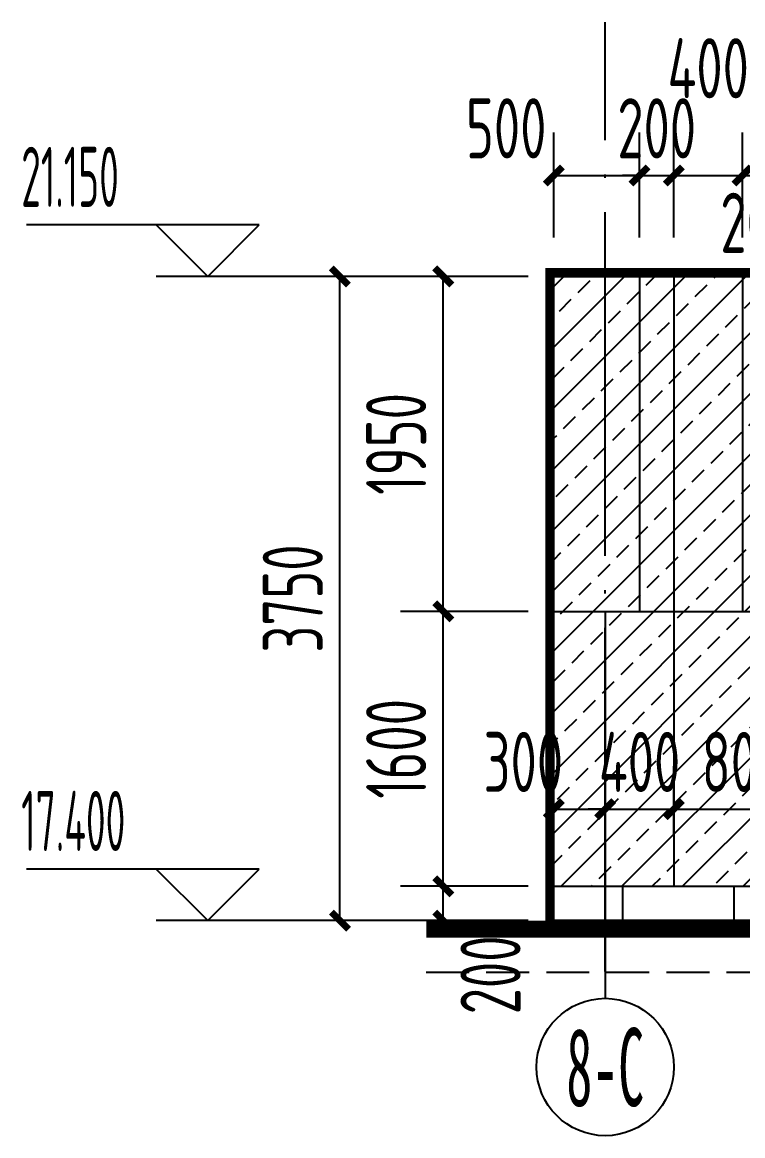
# Model space of a CAD drawing. Extents: x -863035 to 270371, y -8918 to 240488.
# Drawn here: x -250061 to -245863, y 58079 to 64562 of the extents above; entities that cross this region are included whole.
import ezdxf
from ezdxf.enums import TextEntityAlignment as Align

# ---------------------------------------------------------------- set-up
doc = ezdxf.new("R2010")
doc.units = 0
doc.header["$LTSCALE"] = 1000
doc.header["$MEASUREMENT"] = 0
for name, pattern in [('109-34 轴网$0$L1$0$$AUDIT_BAD_LTYPE1', [0]), ('DASH', [0.35, 0.25, -0.1]), ('DOTE', [2.42, 2, -0.2, 0.02, -0.2])]:
    doc.linetypes.add(name, pattern=pattern)
for name, color, linetype in [('01-标注_尺寸', 124, 'Continuous'), ('01-标注_标高', 200, 'Continuous'), ('01-标注_轴线坐标', 132, 'Continuous'), ('02-TEXT_标注', 130, 'Continuous'), ('02-TEXT_轴号', 7, 'Continuous'), ('05-填充_156', 156, 'Continuous'), ('A-C_窗', 140, 'Continuous'), ('A_AXIS-轴线', 36, 'Continuous'), ('AXIS_TEXT', 7, 'Continuous'), ('E-墙面分格', 146, 'Continuous'), ('E-立面轮廓', 241, 'Continuous')]:
    doc.layers.add(name, color=color, linetype=linetype)
doc.styles.add('_TCH_AXIS', font='STXIHEI.TTF')
doc.styles.add('_TCH_DIM', font='ROS1', dxfattribs={"width": 0.75, "bigfont": 'JD'})
doc.styles.add('_TCH_DIM_T3', font='ROS1', dxfattribs={"width": 0.75, "bigfont": 'JD'})
doc.styles.add('COMPLEX', font='COMPLEX')
doc.dimstyles.new('_TCH_ARCH&&100', dxfattribs={"dimtxt": 350, "dimasz": 100, "dimexe": 250, "dimexo": 300, "dimgap": 100, "dimtad": 1, "dimdec": 0, "dimzin": 0, "dimdsep": 46, "dimtxsty": '_TCH_DIM_T3', "dimblk": 'ARCHTICK', "dimcen": 0.09, "dimclrt": 7, "dimazin": 2, "dimtfac": 1, "dimtdec": 0, "dimtix": 1, "dimtmove": 2, "dimatfit": 3, "dimfxl": 0, "dimtolj": 1, "dimtzin": 0, "dimarcsym": 0})

# ---------------------------------------------------------------- blocks, each defined once
blk = doc.blocks.new('_AXISO')
blk.add_circle((0, 0), 0.5)
at = {"layer": 'AXIS_TEXT', "style": 'COMPLEX', "width": 1.041667}
blk.add_attdef('A', text='', height=0.56, dxfattribs=at).set_placement((-0.25, -0.28), (0.25, -0.28), align=Align.FIT)
blk = doc.blocks.new('_ArchTick')
at = {"color": 0, "linetype": 'ByBlock', "const_width": 0.4}
blk.add_lwpolyline([(-0.5, -0.5), (0.5, 0.5)], dxfattribs=at)
blk = doc.blocks.new('*D1085')
at = {"layer": '01-标注_尺寸', "color": 0, "lineweight": -2, "transparency": 16777216}
for p, q in [((-246964.1, 63308.2), (-246964.1, 63919.5)), ((-246464.1, 63308.2), (-246464.1, 63919.5)), ((-246964.1, 63669.5), (-246464.1, 63669.5))]:
    blk.add_line(p, q, dxfattribs=at)
at = {"layer": 'Defpoints', "color": 0, "transparency": 16777216}
for p in [(-246464.1, 63669.5), (-246964.1, 63008.2), (-246464.1, 63008.2)]:
    blk.add_point(p, dxfattribs=at)
at = {"layer": '01-标注_尺寸', "color": 0, "lineweight": -2, "transparency": 16777216, "xscale": 100, "yscale": 100, "zscale": 100, "rotation": 180}
blk.add_blockref('_ArchTick', (-246964.1, 63669.5), dxfattribs=at)
at = {"layer": '01-标注_尺寸', "color": 0, "lineweight": -2, "transparency": 16777216, "xscale": 100, "yscale": 100, "zscale": 100}
blk.add_blockref('_ArchTick', (-246464.1, 63669.5), dxfattribs=at)
at = {"layer": '01-标注_尺寸', "color": 7, "transparency": 16777216, "insert": (-247241.3, 63944.5), "char_height": 350, "attachment_point": 5, "style": '_TCH_DIM_T3'}
blk.add_mtext('\\A1;500', dxfattribs=at)
blk = doc.blocks.new('*D1086')
at = {"layer": '01-标注_尺寸', "color": 0, "lineweight": -2, "transparency": 16777216}
for p, q in [((-246464.1, 63308.2), (-246464.1, 63919.5)), ((-246264.1, 63308.2), (-246264.1, 63919.5)), ((-246464.1, 63669.5), (-246564.1, 63669.5)), ((-246464.1, 63669.5), (-246264.1, 63669.5)), ((-246264.1, 63669.5), (-246164.1, 63669.5))]:
    blk.add_line(p, q, dxfattribs=at)
at = {"layer": 'Defpoints', "color": 0, "transparency": 16777216}
for p in [(-246264.1, 63669.5), (-246464.1, 63008.2), (-246264.1, 63008.2)]:
    blk.add_point(p, dxfattribs=at)
at = {"layer": '01-标注_尺寸', "color": 0, "lineweight": -2, "transparency": 16777216, "xscale": 100, "yscale": 100, "zscale": 100}
blk.add_blockref('_ArchTick', (-246464.1, 63669.5), dxfattribs=at)
at = {"layer": '01-标注_尺寸', "color": 0, "lineweight": -2, "transparency": 16777216, "xscale": 100, "yscale": 100, "zscale": 100, "rotation": 180}
blk.add_blockref('_ArchTick', (-246264.1, 63669.5), dxfattribs=at)
at = {"layer": '01-标注_尺寸', "color": 7, "transparency": 16777216, "insert": (-246364.1, 63944.5), "char_height": 350, "attachment_point": 5, "style": '_TCH_DIM_T3'}
blk.add_mtext('\\A1;200', dxfattribs=at)
blk = doc.blocks.new('*D1087')
at = {"layer": '01-标注_尺寸', "color": 0, "lineweight": -2, "transparency": 16777216}
for p, q in [((-246264.1, 63308.2), (-246264.1, 63919.5)), ((-245864.1, 63308.2), (-245864.1, 63919.5)), ((-246264.1, 63669.5), (-245864.1, 63669.5))]:
    blk.add_line(p, q, dxfattribs=at)
at = {"layer": 'Defpoints', "color": 0, "transparency": 16777216}
for p in [(-245864.1, 63669.5), (-246264.1, 63008.2), (-245864.1, 63008.2)]:
    blk.add_point(p, dxfattribs=at)
at = {"layer": '01-标注_尺寸', "color": 0, "lineweight": -2, "transparency": 16777216, "xscale": 100, "yscale": 100, "zscale": 100, "rotation": 180}
blk.add_blockref('_ArchTick', (-246264.1, 63669.5), dxfattribs=at)
at = {"layer": '01-标注_尺寸', "color": 0, "lineweight": -2, "transparency": 16777216, "xscale": 100, "yscale": 100, "zscale": 100}
blk.add_blockref('_ArchTick', (-245864.1, 63669.5), dxfattribs=at)
at = {"layer": '01-标注_尺寸', "color": 7, "transparency": 16777216, "insert": (-246064.1, 64294.5), "char_height": 350, "attachment_point": 5, "style": '_TCH_DIM_T3'}
blk.add_mtext('\\A1;400', dxfattribs=at)
blk = doc.blocks.new('*D1088')
at = {"layer": '01-标注_尺寸', "color": 0, "lineweight": -2, "transparency": 16777216}
for p, q in [((-245864.1, 63308.2), (-245864.1, 63919.5)), ((-245664.1, 63308.2), (-245664.1, 63919.5)), ((-245864.1, 63669.5), (-245664.1, 63669.5))]:
    blk.add_line(p, q, dxfattribs=at)
at = {"layer": 'Defpoints', "color": 0, "transparency": 16777216}
for p in [(-245664.1, 63669.5), (-245864.1, 63008.2), (-245664.1, 63008.2)]:
    blk.add_point(p, dxfattribs=at)
at = {"layer": '01-标注_尺寸', "color": 0, "lineweight": -2, "transparency": 16777216, "xscale": 100, "yscale": 100, "zscale": 100, "rotation": 180}
blk.add_blockref('_ArchTick', (-245864.1, 63669.5), dxfattribs=at)
at = {"layer": '01-标注_尺寸', "color": 0, "lineweight": -2, "transparency": 16777216, "xscale": 100, "yscale": 100, "zscale": 100}
blk.add_blockref('_ArchTick', (-245664.1, 63669.5), dxfattribs=at)
at = {"layer": '01-标注_尺寸', "color": 7, "transparency": 16777216, "insert": (-245764.1, 63394.5), "char_height": 350, "attachment_point": 5, "style": '_TCH_DIM_T3'}
blk.add_mtext('\\A1;200', dxfattribs=at)
blk = doc.blocks.new('*D1100')
at = {"layer": '01-标注_尺寸', "color": 0, "lineweight": -2, "transparency": 16777216}
for p, q in [((-247716.5, 63082), (-248459.9, 63082)), ((-248209.9, 59332), (-248209.9, 63082)), ((-247716.5, 59332), (-248459.9, 59332))]:
    blk.add_line(p, q, dxfattribs=at)
at = {"layer": 'Defpoints', "color": 0, "transparency": 16777216}
for p in [(-248209.9, 63082), (-247416.5, 63082), (-247416.5, 59332)]:
    blk.add_point(p, dxfattribs=at)
at = {"layer": '01-标注_尺寸', "color": 0, "lineweight": -2, "transparency": 16777216, "xscale": 100, "yscale": 100, "zscale": 100}
for p, rotation in [((-248209.9, 63082), 90), ((-248209.9, 59332), 270)]:
    blk.add_blockref('_ArchTick', p, dxfattribs=dict(at, rotation=rotation))
at = {"layer": '01-标注_尺寸', "color": 7, "transparency": 16777216, "insert": (-248484.9, 61207), "char_height": 350, "attachment_point": 5, "rotation": 90, "style": '_TCH_DIM_T3'}
blk.add_mtext('\\A1;3750', dxfattribs=at)
blk = doc.blocks.new('*D1101')
at = {"layer": '01-标注_尺寸', "color": 0, "lineweight": -2, "transparency": 16777216}
for p, q in [((-247114.1, 59532), (-247857.5, 59532)), ((-247607.5, 59332), (-247607.5, 59532)), ((-247114.1, 59332), (-247857.5, 59332))]:
    blk.add_line(p, q, dxfattribs=at)
at = {"layer": 'Defpoints', "color": 0, "transparency": 16777216}
for p in [(-247607.5, 59532), (-246814.1, 59532), (-246814.1, 59332)]:
    blk.add_point(p, dxfattribs=at)
at = {"layer": '01-标注_尺寸', "color": 0, "lineweight": -2, "transparency": 16777216, "xscale": 100, "yscale": 100, "zscale": 100}
for p, rotation in [((-247607.5, 59532), 90), ((-247607.5, 59332), 270)]:
    blk.add_blockref('_ArchTick', p, dxfattribs=dict(at, rotation=rotation))
at = {"layer": '01-标注_尺寸', "color": 7, "transparency": 16777216, "insert": (-247332.5, 59016), "char_height": 350, "attachment_point": 5, "rotation": 90, "style": '_TCH_DIM_T3'}
blk.add_mtext('\\A1;200', dxfattribs=at)
blk = doc.blocks.new('*D1102')
at = {"layer": '01-标注_尺寸', "color": 0, "lineweight": -2, "transparency": 16777216}
for p, q in [((-247114.1, 61132), (-247857.5, 61132)), ((-247607.5, 59532), (-247607.5, 61132)), ((-247114.1, 59532), (-247857.5, 59532))]:
    blk.add_line(p, q, dxfattribs=at)
at = {"layer": 'Defpoints', "color": 0, "transparency": 16777216}
for p in [(-247607.5, 61132), (-246814.1, 61132), (-246814.1, 59532)]:
    blk.add_point(p, dxfattribs=at)
at = {"layer": '01-标注_尺寸', "color": 0, "lineweight": -2, "transparency": 16777216, "xscale": 100, "yscale": 100, "zscale": 100}
for p, rotation in [((-247607.5, 61132), 90), ((-247607.5, 59532), 270)]:
    blk.add_blockref('_ArchTick', p, dxfattribs=dict(at, rotation=rotation))
at = {"layer": '01-标注_尺寸', "color": 7, "transparency": 16777216, "insert": (-247882.5, 60332), "char_height": 350, "attachment_point": 5, "rotation": 90, "style": '_TCH_DIM_T3'}
blk.add_mtext('\\A1;1600', dxfattribs=at)
blk = doc.blocks.new('*D1103')
at = {"layer": '01-标注_尺寸', "color": 0, "lineweight": -2, "transparency": 16777216}
for p, q in [((-247114.1, 63082), (-247857.5, 63082)), ((-247607.5, 61132), (-247607.5, 63082)), ((-247114.1, 61132), (-247857.5, 61132))]:
    blk.add_line(p, q, dxfattribs=at)
at = {"layer": 'Defpoints', "color": 0, "transparency": 16777216}
for p in [(-247607.5, 63082), (-246814.1, 63082), (-246814.1, 61132)]:
    blk.add_point(p, dxfattribs=at)
at = {"layer": '01-标注_尺寸', "color": 0, "lineweight": -2, "transparency": 16777216, "xscale": 100, "yscale": 100, "zscale": 100}
for p, rotation in [((-247607.5, 63082), 90), ((-247607.5, 61132), 270)]:
    blk.add_blockref('_ArchTick', p, dxfattribs=dict(at, rotation=rotation))
at = {"layer": '01-标注_尺寸', "color": 7, "transparency": 16777216, "insert": (-247882.5, 62107), "char_height": 350, "attachment_point": 5, "rotation": 90, "style": '_TCH_DIM_T3'}
blk.add_mtext('\\A1;1950', dxfattribs=at)
blk = doc.blocks.new('*D1235')
at = {"layer": '01-标注_尺寸', "color": 0, "lineweight": -2, "transparency": 16777216}
for p, q in [((-246964.1, 59825.3), (-246964.1, 60230.5)), ((-246664.1, 59825.3), (-246664.1, 60230.5)), ((-246964.1, 59980.5), (-246664.1, 59980.5))]:
    blk.add_line(p, q, dxfattribs=at)
at = {"layer": 'Defpoints', "color": 0, "transparency": 16777216}
for p in [(-246664.1, 59980.5), (-246964.1, 59525.3), (-246664.1, 59525.3)]:
    blk.add_point(p, dxfattribs=at)
at = {"layer": '01-标注_尺寸', "color": 0, "lineweight": -2, "transparency": 16777216, "xscale": 100, "yscale": 100, "zscale": 100, "rotation": 180}
blk.add_blockref('_ArchTick', (-246964.1, 59980.5), dxfattribs=at)
at = {"layer": '01-标注_尺寸', "color": 0, "lineweight": -2, "transparency": 16777216, "xscale": 100, "yscale": 100, "zscale": 100}
blk.add_blockref('_ArchTick', (-246664.1, 59980.5), dxfattribs=at)
at = {"layer": '01-标注_尺寸', "color": 7, "transparency": 16777216, "insert": (-247141.3, 60255.5), "char_height": 350, "attachment_point": 5, "style": '_TCH_DIM_T3'}
blk.add_mtext('\\A1;300', dxfattribs=at)
blk = doc.blocks.new('*D1236')
at = {"layer": '01-标注_尺寸', "color": 0, "lineweight": -2, "transparency": 16777216}
for p, q in [((-246664.1, 59825.3), (-246664.1, 60230.5)), ((-246264.1, 59825.3), (-246264.1, 60230.5)), ((-246664.1, 59980.5), (-246764.1, 59980.5)), ((-246664.1, 59980.5), (-246264.1, 59980.5)), ((-246264.1, 59980.5), (-246164.1, 59980.5))]:
    blk.add_line(p, q, dxfattribs=at)
at = {"layer": 'Defpoints', "color": 0, "transparency": 16777216}
for p in [(-246264.1, 59980.5), (-246664.1, 59525.3), (-246264.1, 59525.3)]:
    blk.add_point(p, dxfattribs=at)
at = {"layer": '01-标注_尺寸', "color": 0, "lineweight": -2, "transparency": 16777216, "xscale": 100, "yscale": 100, "zscale": 100}
blk.add_blockref('_ArchTick', (-246664.1, 59980.5), dxfattribs=at)
at = {"layer": '01-标注_尺寸', "color": 0, "lineweight": -2, "transparency": 16777216, "xscale": 100, "yscale": 100, "zscale": 100, "rotation": 180}
blk.add_blockref('_ArchTick', (-246264.1, 59980.5), dxfattribs=at)
at = {"layer": '01-标注_尺寸', "color": 7, "transparency": 16777216, "insert": (-246464.1, 60255.5), "char_height": 350, "attachment_point": 5, "style": '_TCH_DIM_T3'}
blk.add_mtext('\\A1;400', dxfattribs=at)
blk = doc.blocks.new('*D1237')
at = {"layer": '01-标注_尺寸', "color": 0, "lineweight": -2, "transparency": 16777216}
for p, q in [((-246264.1, 59825.3), (-246264.1, 60230.5)), ((-245464.1, 59825.3), (-245464.1, 60230.5)), ((-246264.1, 59980.5), (-245464.1, 59980.5))]:
    blk.add_line(p, q, dxfattribs=at)
at = {"layer": 'Defpoints', "color": 0, "transparency": 16777216}
for p in [(-245464.1, 59980.5), (-246264.1, 59525.3), (-245464.1, 59525.3)]:
    blk.add_point(p, dxfattribs=at)
at = {"layer": '01-标注_尺寸', "color": 0, "lineweight": -2, "transparency": 16777216, "xscale": 100, "yscale": 100, "zscale": 100, "rotation": 180}
blk.add_blockref('_ArchTick', (-246264.1, 59980.5), dxfattribs=at)
at = {"layer": '01-标注_尺寸', "color": 0, "lineweight": -2, "transparency": 16777216, "xscale": 100, "yscale": 100, "zscale": 100}
blk.add_blockref('_ArchTick', (-245464.1, 59980.5), dxfattribs=at)
at = {"layer": '01-标注_尺寸', "color": 7, "transparency": 16777216, "insert": (-245864.1, 60255.5), "char_height": 350, "attachment_point": 5, "style": '_TCH_DIM_T3'}
blk.add_mtext('\\A1;800', dxfattribs=at)

msp = doc.modelspace()

# ---------------------------------------------------------------- hatches: boundary and pattern name
at = {"layer": '05-填充_156'}
h = msp.add_hatch(dxfattribs=at)
h.set_pattern_fill('天然石材', color=256, scale=50)
h.set_pattern_definition([(45, (-508611.66, 285744.35), (-176.77677, 176.77677), []), (45, (-508524.72, 285654.6), (-176.77677, 176.77677), [98.68425, -56.391])])
h.paths.add_polyline_path([(-241264.1, 59532), (-241264.1, 63082), (-246964.1, 63082), (-246964.1, 59532)])
h.paths.add_polyline_path([(-242714.1, 60032), (-242764.1, 60082), (-243464.1, 60082), (-243464.1, 61482), (-242764.1, 61482), (-242714.1, 61532), (-243514.1, 61532), (-243514.1, 60032)], flags=16)
h.paths.add_polyline_path([(-243514.1, 61532), (-242714.1, 61532), (-242714.1, 60032), (-243514.1, 60032)], flags=16)

# ---------------------------------------------------------------- linework, layer by layer
at = {"layer": '01-标注_标高'}
for p, q in [((-248680.5, 63382), (-250037, 63382)), ((-248980.5, 63082), (-249280.5, 63382)), ((-248980.5, 63082), (-248680.5, 63382)), ((-248260.1, 63082), (-249280.5, 63082)), ((-248680.5, 59632), (-250037, 59632)), ((-248980.5, 59332), (-249280.5, 59632)), ((-248980.5, 59332), (-248680.5, 59632)), ((-248260.1, 59332), (-249280.5, 59332))]:
    msp.add_line(p, q, dxfattribs=at)
at = {"layer": '01-标注_轴线坐标'}
msp.add_line((-246664.1, 59879.5), (-246664.1, 58879.5), dxfattribs=at)
at = {"layer": 'A-C_窗', "linetype": '109-34 轴网$0$L1$0$$AUDIT_BAD_LTYPE1'}
msp.add_line((-246964.1, 59532), (-241264.1, 59532), dxfattribs=at)
at = {"layer": 'A-C_窗', "linetype": 'DASH'}
msp.add_line((-247707.2, 59032), (-240612.9, 59032), dxfattribs=at)
at = {"layer": 'A-C_窗'}
msp.add_lwpolyline([(-246964.1, 63082), (-241264.1, 63082), (-241264.1, 59332), (-246964.1, 59332)], close=True, dxfattribs=at)
at = {"layer": 'A_AXIS-轴线', "linetype": 'DOTE'}
msp.add_lwpolyline([(-246664.1, 59036.3), (-246664.1, 64562)], dxfattribs=at)
at = {"layer": 'E-墙面分格'}
for p, q in [((-246464.1, 63082), (-246464.1, 61132)), ((-246264.1, 63082), (-246264.1, 62732)), ((-245864.1, 63082), (-245864.1, 61132)), ((-246264.1, 62732), (-246264.1, 61132)), ((-246964.1, 61132), (-243514.1, 61132)), ((-246664.1, 61132), (-246664.1, 59532)), ((-246264.1, 61132), (-246264.1, 59532)), ((-246564.3, 59532), (-246564.3, 59332)), ((-245914.1, 59532), (-245914.1, 59332))]:
    msp.add_line(p, q, dxfattribs=at)
at = {"layer": 'E-立面轮廓', "const_width": 50}
msp.add_lwpolyline([(-246989.1, 63107), (-241239.1, 63107), (-241239.1, 59307), (-246989.1, 59307)], close=True, dxfattribs=at)
at = {"layer": 'E-立面轮廓', "const_width": 100}
msp.add_lwpolyline([(-247707.2, 59282), (-240612.9, 59282)], dxfattribs=at)

# ---------------------------------------------------------------- block references
at = {"layer": '01-标注_轴线坐标'}
ref = msp.add_blockref('_AXISO', (-246664.1, 58479.5), dxfattribs=dict(at, xscale=800, yscale=800, zscale=800))
ref.add_attrib('A', '8-C', dxfattribs={"layer": '02-TEXT_轴号', "height": 452.55, "style": '_TCH_AXIS', "width": 0.43967}).set_placement((-246890.4, 58253.2), (-246437.8, 58253.2), align=Align.FIT)

# ---------------------------------------------------------------- texts
at = {"layer": '02-TEXT_标注', "style": '_TCH_DIM', "width": 0.5625}
for s, p in [('21.150', (-250067, 63487)), ('17.400', (-250067, 59737))]:
    msp.add_text(s, height=350, dxfattribs=at).set_placement(p)

# ---------------------------------------------------------------- dimensions: what is measured, and where the dimension line sits
at = {"layer": '01-标注_尺寸'}
for base, p1, p2, angle, picture, middle in [((-245864.1, 63669.5), (-246264.1, 63008.2), (-245864.1, 63008.2), 0, '*D1087', (-246064.1, 64294.5)), ((-246464.1, 63669.5), (-246964.1, 63008.2), (-246464.1, 63008.2), 0, '*D1085', (-247241.3, 63944.5)), ((-245664.1, 63669.5), (-245864.1, 63008.2), (-245664.1, 63008.2), 0, '*D1088', (-245764.1, 63394.5)), ((-246664.1, 59980.5), (-246964.1, 59525.3), (-246664.1, 59525.3), 0, '*D1235', (-247141.3, 60255.5)), ((-247607.5, 59532), (-246814.1, 59332), (-246814.1, 59532), 90, '*D1101', (-247332.5, 59016))]:
    dim = msp.add_linear_dim(base=base, p1=p1, p2=p2, angle=angle, dimstyle='_TCH_ARCH&&100', dxfattribs=at)
    dim.commit()
    dim.dimension.update_dxf_attribs({"geometry": picture, "text_midpoint": middle, "dimtype": 161})
for p1, p2, distance, picture, middle in [((-246464.1, 63008.2), (-246264.1, 63008.2), 661.3, '*D1086', (-246364.1, 63944.5)), ((-247416.5, 59332), (-247416.5, 63082), 793.4, '*D1100', (-248484.9, 61207)), ((-246814.1, 61132), (-246814.1, 63082), 793.4, '*D1103', (-247882.5, 62107)), ((-246814.1, 59532), (-246814.1, 61132), 793.4, '*D1102', (-247882.5, 60332)), ((-246664.1, 59525.3), (-246264.1, 59525.3), 455.2, '*D1236', (-246464.1, 60255.5)), ((-246264.1, 59525.3), (-245464.1, 59525.3), 455.2, '*D1237', (-245864.1, 60255.5))]:
    dim = msp.add_aligned_dim(p1=p1, p2=p2, distance=distance, dimstyle='_TCH_ARCH&&100', dxfattribs=at)
    dim.commit()
    dim.dimension.update_dxf_attribs({"geometry": picture, "text_midpoint": middle})

doc.saveas('drawing.dxf')
